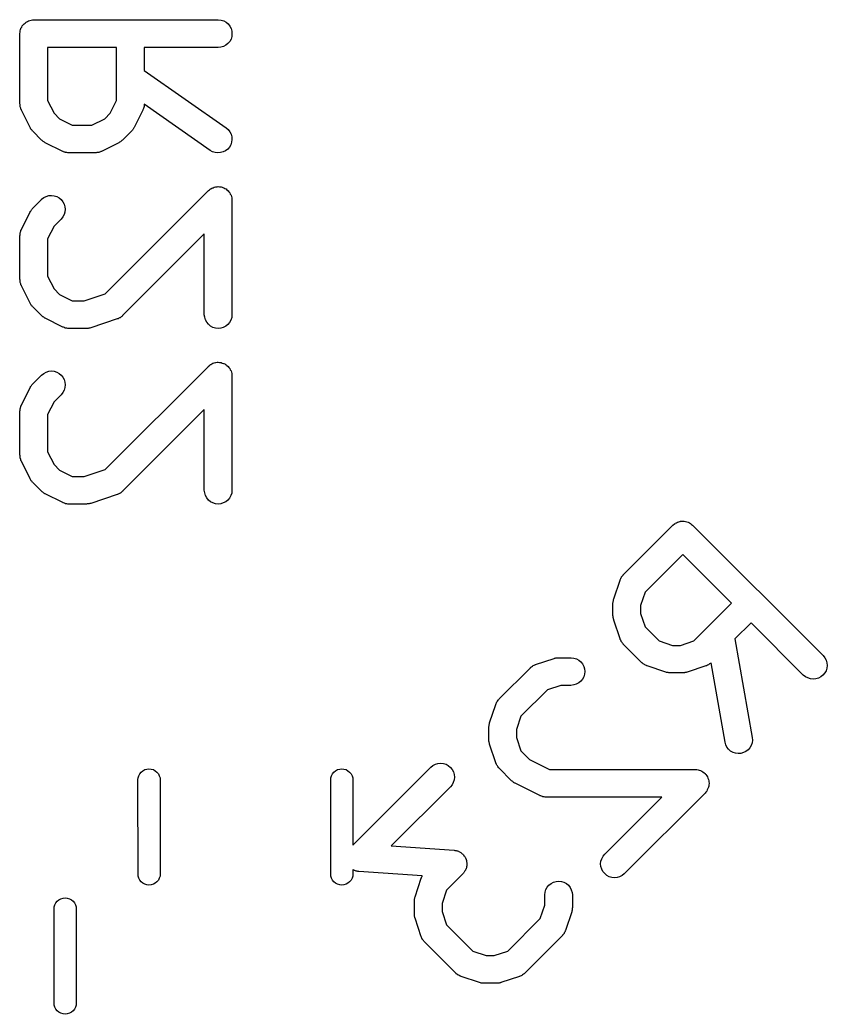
# Model space of a CAD drawing. Extents: x 112.9 to 160.3, y -137 to -94.4.
# Drawn here: x 147.28 to 151.65, y -135.2 to -129.81 of the extents above; entities that cross this region are included whole.
import ezdxf

# ---------------------------------------------------------------- set-up
doc = ezdxf.new("R2010")
doc.units = 0
doc.layers.add('BLACK', color=7, linetype='CONTINUOUS')

msp = doc.modelspace()

# ---------------------------------------------------------------- linework, layer by layer
at = {"layer": 'BLACK', "linetype": 'CONTINUOUS'}
for p, q in [((147.29, -129.843), (147.295, -129.838)), ((147.295, -129.838), (147.3, -129.832)), ((147.3, -129.832), (147.305, -129.828)), ((147.3, -129.832), (147.3, -129.832)), ((147.3, -129.832), (147.3, -129.832)), ((147.305, -129.828), (147.311, -129.823)), ((147.311, -129.823), (147.318, -129.82)), ((147.311, -129.823), (147.311, -129.823)), ((147.311, -129.823), (147.311, -129.823)), ((147.318, -129.82), (147.324, -129.816)), ((147.324, -129.816), (147.331, -129.814)), ((147.324, -129.816), (147.324, -129.816)), ((147.324, -129.816), (147.324, -129.816)), ((147.331, -129.814), (147.338, -129.812)), ((147.338, -129.812), (147.345, -129.811)), ((147.338, -129.812), (147.338, -129.812)), ((147.338, -129.812), (147.338, -129.812)), ((147.345, -129.811), (147.352, -129.811)), ((147.352, -129.811), (148.352, -129.811)), ((148.352, -129.811), (148.353, -129.811)), ((148.353, -129.811), (148.368, -129.812)), ((148.368, -129.812), (148.382, -129.817)), ((148.382, -129.817), (148.395, -129.824)), ((148.395, -129.824), (148.406, -129.833)), ((148.406, -129.833), (148.415, -129.845)), ((147.277, -129.885), (147.278, -129.878)), ((147.277, -129.886), (147.277, -129.885)), ((147.277, -129.885), (147.277, -129.885)), ((147.277, -129.885), (147.277, -129.885)), ((147.277, -129.885), (147.277, -129.885)), ((147.277, -130.267), (147.277, -129.886)), ((147.278, -129.878), (147.279, -129.871)), ((147.279, -129.87), (147.281, -129.863)), ((147.279, -129.871), (147.279, -129.87)), ((147.279, -129.87), (147.279, -129.87)), ((147.281, -129.863), (147.283, -129.857)), ((147.283, -129.856), (147.287, -129.85)), ((147.283, -129.857), (147.283, -129.856)), ((147.283, -129.856), (147.283, -129.856)), ((147.287, -129.85), (147.29, -129.844)), ((147.29, -129.844), (147.29, -129.843)), ((147.29, -129.844), (147.29, -129.844)), ((148.415, -129.845), (148.422, -129.858)), ((148.422, -129.858), (148.426, -129.872)), ((148.426, -129.872), (148.427, -129.886)), ((148.427, -129.886), (148.426, -129.901)), ((148.405, -129.939), (148.394, -129.948)), ((148.415, -129.928), (148.405, -129.939)), ((148.422, -129.915), (148.415, -129.928)), ((148.426, -129.901), (148.422, -129.915)), ((147.427, -129.961), (147.427, -130.249)), ((147.801, -129.961), (147.427, -129.961)), ((147.801, -130.249), (147.801, -129.961)), ((148.352, -129.961), (147.951, -129.961)), ((147.951, -129.961), (147.951, -130.085)), ((148.367, -129.959), (148.352, -129.961)), ((148.381, -129.955), (148.367, -129.959)), ((148.394, -129.948), (148.381, -129.955)), ((147.951, -130.085), (148.395, -130.396)), ((147.278, -130.269), (147.277, -130.267)), ((147.278, -130.271), (147.278, -130.269)), ((147.427, -130.249), (147.462, -130.317)), ((147.767, -130.317), (147.801, -130.249)), ((148.309, -130.519), (147.951, -130.268)), ((147.951, -130.268), (147.951, -130.27)), ((147.951, -130.27), (147.951, -130.272)), ((147.278, -130.276), (147.278, -130.271)), ((147.279, -130.281), (147.278, -130.276)), ((147.279, -130.283), (147.279, -130.281)), ((147.28, -130.286), (147.279, -130.283)), ((147.282, -130.29), (147.28, -130.286)), ((147.283, -130.295), (147.282, -130.29)), ((147.284, -130.297), (147.283, -130.295)), ((147.285, -130.299), (147.284, -130.297)), ((147.285, -130.3), (147.285, -130.299)), ((147.333, -130.395), (147.285, -130.3)), ((147.462, -130.317), (147.492, -130.348)), ((147.737, -130.348), (147.767, -130.317)), ((147.943, -130.3), (147.896, -130.395)), ((147.944, -130.298), (147.943, -130.3)), ((147.945, -130.296), (147.944, -130.298)), ((147.947, -130.291), (147.945, -130.296)), ((147.949, -130.287), (147.947, -130.291)), ((147.95, -130.282), (147.949, -130.284)), ((147.949, -130.284), (147.949, -130.287)), ((147.951, -130.272), (147.95, -130.277)), ((147.95, -130.277), (147.95, -130.282)), ((147.492, -130.348), (147.561, -130.382)), ((147.668, -130.382), (147.737, -130.348)), ((147.335, -130.399), (147.333, -130.395)), ((147.337, -130.403), (147.335, -130.399)), ((147.339, -130.405), (147.337, -130.403)), ((147.341, -130.408), (147.339, -130.405)), ((147.344, -130.411), (147.341, -130.408)), ((147.346, -130.414), (147.344, -130.411)), ((147.347, -130.415), (147.346, -130.414)), ((147.395, -130.463), (147.347, -130.415)), ((147.561, -130.382), (147.668, -130.382)), ((147.882, -130.415), (147.834, -130.463)), ((147.884, -130.412), (147.882, -130.415)), ((147.887, -130.409), (147.884, -130.412)), ((147.889, -130.406), (147.887, -130.409)), ((147.891, -130.404), (147.889, -130.406)), ((147.893, -130.4), (147.891, -130.404)), ((147.895, -130.396), (147.893, -130.4)), ((147.896, -130.395), (147.895, -130.396)), ((148.395, -130.396), (148.396, -130.396)), ((148.396, -130.396), (148.407, -130.406)), ((148.407, -130.406), (148.416, -130.418)), ((148.416, -130.418), (148.423, -130.431)), ((148.423, -130.431), (148.426, -130.445)), ((147.398, -130.465), (147.395, -130.463)), ((147.401, -130.468), (147.398, -130.465)), ((147.403, -130.47), (147.401, -130.468)), ((147.406, -130.472), (147.403, -130.47)), ((147.41, -130.474), (147.406, -130.472)), ((147.413, -130.476), (147.41, -130.474)), ((147.414, -130.477), (147.413, -130.476)), ((147.509, -130.524), (147.414, -130.477)), ((147.814, -130.477), (147.719, -130.524)), ((147.818, -130.474), (147.814, -130.477)), ((147.822, -130.472), (147.818, -130.474)), ((147.824, -130.47), (147.822, -130.472)), ((147.827, -130.469), (147.824, -130.47)), ((147.83, -130.466), (147.827, -130.469)), ((147.833, -130.463), (147.83, -130.466)), ((147.834, -130.463), (147.833, -130.463)), ((148.425, -130.474), (148.421, -130.488)), ((148.427, -130.459), (148.425, -130.474)), ((148.426, -130.445), (148.427, -130.459)), ((147.511, -130.525), (147.509, -130.524)), ((147.513, -130.526), (147.511, -130.525)), ((147.518, -130.528), (147.513, -130.526)), ((147.523, -130.529), (147.518, -130.528)), ((147.525, -130.53), (147.523, -130.529)), ((147.527, -130.531), (147.525, -130.53)), ((147.532, -130.531), (147.527, -130.531)), ((147.537, -130.532), (147.532, -130.531)), ((147.54, -130.532), (147.537, -130.532)), ((147.542, -130.532), (147.54, -130.532)), ((147.543, -130.532), (147.542, -130.532)), ((147.686, -130.532), (147.543, -130.532)), ((147.688, -130.532), (147.686, -130.532)), ((147.69, -130.532), (147.688, -130.532)), ((147.695, -130.531), (147.69, -130.532)), ((147.7, -130.531), (147.695, -130.531)), ((147.702, -130.53), (147.7, -130.531)), ((147.705, -130.53), (147.702, -130.53)), ((147.709, -130.528), (147.705, -130.53)), ((147.714, -130.526), (147.709, -130.528)), ((147.716, -130.525), (147.714, -130.526)), ((147.718, -130.525), (147.716, -130.525)), ((147.719, -130.524), (147.718, -130.525)), ((148.322, -130.526), (148.309, -130.519)), ((148.336, -130.53), (148.322, -130.526)), ((148.351, -130.532), (148.336, -130.53)), ((148.365, -130.531), (148.351, -130.532)), ((148.379, -130.527), (148.365, -130.531)), ((148.392, -130.521), (148.379, -130.527)), ((148.404, -130.512), (148.392, -130.521)), ((148.414, -130.501), (148.404, -130.512)), ((148.421, -130.488), (148.414, -130.501)), ((147.74, -131.296), (148.299, -130.737)), ((148.299, -130.737), (148.3, -130.737)), ((148.3, -130.737), (148.306, -130.732)), ((148.3, -130.737), (148.3, -130.737)), ((148.3, -130.737), (148.3, -130.737)), ((148.3, -130.737), (148.3, -130.737)), ((148.306, -130.732), (148.311, -130.728)), ((148.311, -130.728), (148.311, -130.728)), ((148.311, -130.728), (148.312, -130.728)), ((148.312, -130.728), (148.318, -130.724)), ((148.318, -130.724), (148.324, -130.721)), ((148.324, -130.721), (148.324, -130.721)), ((148.324, -130.721), (148.325, -130.721)), ((148.325, -130.721), (148.331, -130.719)), ((148.331, -130.719), (148.338, -130.717)), ((148.338, -130.717), (148.338, -130.717)), ((148.338, -130.717), (148.339, -130.717)), ((148.339, -130.717), (148.346, -130.716)), ((148.346, -130.716), (148.353, -130.715)), ((148.353, -130.715), (148.353, -130.715)), ((148.353, -130.715), (148.36, -130.716)), ((148.353, -130.715), (148.353, -130.715)), ((148.36, -130.716), (148.367, -130.717)), ((148.367, -130.717), (148.368, -130.717)), ((148.368, -130.717), (148.368, -130.717)), ((148.368, -130.717), (148.374, -130.719)), ((148.374, -130.719), (148.381, -130.721)), ((148.381, -130.721), (148.382, -130.721)), ((148.382, -130.721), (148.382, -130.721)), ((148.382, -130.721), (148.388, -130.725)), ((148.388, -130.725), (148.394, -130.728)), ((148.394, -130.728), (148.394, -130.728)), ((148.394, -130.728), (148.395, -130.728)), ((148.395, -130.728), (148.4, -130.733)), ((148.4, -130.733), (148.406, -130.738)), ((148.406, -130.738), (148.406, -130.738)), ((148.406, -130.738), (148.406, -130.738)), ((148.406, -130.738), (148.41, -130.743)), ((148.41, -130.743), (148.415, -130.749)), ((148.415, -130.749), (148.415, -130.749)), ((148.415, -130.749), (148.415, -130.749)), ((148.415, -130.749), (148.418, -130.756)), ((147.347, -130.833), (147.395, -130.785)), ((147.395, -130.784), (147.407, -130.775)), ((147.395, -130.785), (147.395, -130.784)), ((147.407, -130.775), (147.42, -130.768)), ((147.42, -130.768), (147.434, -130.764)), ((147.434, -130.764), (147.448, -130.763)), ((147.448, -130.763), (147.463, -130.765)), ((147.463, -130.765), (147.477, -130.769)), ((147.477, -130.769), (147.49, -130.776)), ((147.49, -130.776), (147.501, -130.785)), ((147.501, -130.785), (147.51, -130.797)), ((147.51, -130.797), (147.517, -130.81)), ((148.418, -130.756), (148.422, -130.762)), ((148.422, -130.762), (148.422, -130.762)), ((148.422, -130.762), (148.422, -130.762)), ((148.422, -130.762), (148.424, -130.769)), ((148.424, -130.769), (148.426, -130.776)), ((148.426, -130.776), (148.426, -130.776)), ((148.426, -130.776), (148.426, -130.776)), ((148.426, -130.776), (148.427, -130.783)), ((148.427, -130.783), (148.427, -130.79)), ((148.427, -130.79), (148.427, -131.41)), ((147.285, -130.947), (147.333, -130.852)), ((147.333, -130.851), (147.336, -130.848)), ((147.333, -130.852), (147.333, -130.851)), ((147.336, -130.848), (147.338, -130.844)), ((147.338, -130.844), (147.34, -130.842)), ((147.34, -130.842), (147.341, -130.839)), ((147.341, -130.839), (147.344, -130.836)), ((147.344, -130.836), (147.347, -130.833)), ((147.517, -130.81), (147.521, -130.824)), ((147.521, -130.853), (147.517, -130.867)), ((147.521, -130.824), (147.523, -130.838)), ((147.523, -130.838), (147.521, -130.853)), ((147.501, -130.891), (147.462, -130.93)), ((147.51, -130.88), (147.501, -130.891)), ((147.517, -130.867), (147.51, -130.88)), ((147.278, -130.97), (147.279, -130.965)), ((147.278, -130.976), (147.278, -130.97)), ((147.279, -130.965), (147.28, -130.963)), ((147.28, -130.961), (147.282, -130.956)), ((147.28, -130.963), (147.28, -130.961)), ((147.282, -130.956), (147.283, -130.951)), ((147.283, -130.951), (147.285, -130.949)), ((147.285, -130.949), (147.285, -130.947)), ((147.462, -130.93), (147.427, -130.999)), ((147.277, -130.98), (147.278, -130.978)), ((147.277, -130.981), (147.277, -130.98)), ((147.277, -131.219), (147.277, -130.981)), ((147.278, -130.978), (147.278, -130.976)), ((147.427, -130.999), (147.427, -131.201)), ((148.277, -130.972), (147.834, -131.415)), ((148.277, -131.41), (148.277, -130.972)), ((147.278, -131.221), (147.277, -131.219)), ((147.278, -131.223), (147.278, -131.221)), ((147.278, -131.229), (147.278, -131.223)), ((147.279, -131.234), (147.278, -131.229)), ((147.279, -131.236), (147.279, -131.234)), ((147.28, -131.238), (147.279, -131.236)), ((147.282, -131.243), (147.28, -131.238)), ((147.427, -131.201), (147.462, -131.27)), ((147.283, -131.248), (147.282, -131.243)), ((147.284, -131.25), (147.283, -131.248)), ((147.285, -131.252), (147.284, -131.25)), ((147.285, -131.253), (147.285, -131.252)), ((147.333, -131.348), (147.285, -131.253)), ((147.462, -131.27), (147.492, -131.3)), ((147.335, -131.351), (147.333, -131.348)), ((147.492, -131.3), (147.561, -131.335)), ((147.561, -131.335), (147.626, -131.335)), ((147.626, -131.335), (147.74, -131.296)), ((147.337, -131.355), (147.335, -131.351)), ((147.339, -131.358), (147.337, -131.355)), ((147.341, -131.36), (147.339, -131.358)), ((147.344, -131.363), (147.341, -131.36)), ((147.346, -131.367), (147.344, -131.363)), ((147.347, -131.367), (147.346, -131.367)), ((147.395, -131.415), (147.347, -131.367)), ((147.398, -131.418), (147.395, -131.415)), ((147.401, -131.421), (147.398, -131.418)), ((147.403, -131.422), (147.401, -131.421)), ((147.406, -131.424), (147.403, -131.422)), ((147.41, -131.426), (147.406, -131.424)), ((147.413, -131.429), (147.41, -131.426)), ((147.414, -131.429), (147.413, -131.429)), ((147.509, -131.477), (147.414, -131.429)), ((147.805, -131.433), (147.662, -131.481)), ((147.807, -131.432), (147.805, -131.433)), ((147.809, -131.432), (147.807, -131.432)), ((147.813, -131.429), (147.809, -131.432)), ((147.818, -131.427), (147.813, -131.429)), ((147.82, -131.426), (147.818, -131.427)), ((147.822, -131.425), (147.82, -131.426)), ((147.826, -131.422), (147.822, -131.425)), ((147.83, -131.419), (147.826, -131.422)), ((147.832, -131.417), (147.83, -131.419)), ((147.833, -131.416), (147.832, -131.417)), ((147.834, -131.415), (147.833, -131.416)), ((148.279, -131.424), (148.277, -131.41)), ((148.283, -131.438), (148.279, -131.424)), ((148.29, -131.451), (148.283, -131.438)), ((148.299, -131.462), (148.29, -131.451)), ((148.414, -131.452), (148.405, -131.463)), ((148.421, -131.439), (148.414, -131.452)), ((148.426, -131.425), (148.421, -131.439)), ((148.427, -131.411), (148.426, -131.425)), ((148.427, -131.41), (148.427, -131.411)), ((147.511, -131.477), (147.509, -131.477)), ((147.513, -131.478), (147.511, -131.477)), ((147.518, -131.48), (147.513, -131.478)), ((147.523, -131.482), (147.518, -131.48)), ((147.525, -131.482), (147.523, -131.482)), ((147.527, -131.483), (147.525, -131.482)), ((147.532, -131.483), (147.527, -131.483)), ((147.537, -131.484), (147.532, -131.483)), ((147.54, -131.484), (147.537, -131.484)), ((147.542, -131.485), (147.54, -131.484)), ((147.543, -131.485), (147.542, -131.485)), ((147.638, -131.485), (147.543, -131.485)), ((147.642, -131.484), (147.638, -131.485)), ((147.647, -131.484), (147.642, -131.484)), ((147.65, -131.483), (147.647, -131.484)), ((147.653, -131.483), (147.65, -131.483)), ((147.657, -131.482), (147.653, -131.483)), ((147.661, -131.481), (147.657, -131.482)), ((147.662, -131.481), (147.661, -131.481)), ((148.31, -131.472), (148.299, -131.462)), ((148.323, -131.479), (148.31, -131.472)), ((148.337, -131.483), (148.323, -131.479)), ((148.352, -131.485), (148.337, -131.483)), ((148.366, -131.483), (148.352, -131.485)), ((148.38, -131.479), (148.366, -131.483)), ((148.393, -131.472), (148.38, -131.479)), ((148.405, -131.463), (148.393, -131.472)), ((148.325, -131.673), (148.331, -131.671)), ((148.331, -131.671), (148.338, -131.669)), ((148.338, -131.669), (148.338, -131.669)), ((148.338, -131.669), (148.339, -131.669)), ((148.339, -131.669), (148.346, -131.668)), ((148.346, -131.668), (148.353, -131.668)), ((148.353, -131.668), (148.353, -131.668)), ((148.353, -131.668), (148.36, -131.669)), ((148.353, -131.668), (148.353, -131.668)), ((148.36, -131.669), (148.367, -131.669)), ((148.367, -131.669), (148.368, -131.669)), ((148.368, -131.669), (148.368, -131.669)), ((148.368, -131.669), (148.374, -131.672)), ((148.374, -131.672), (148.381, -131.674)), ((147.407, -131.728), (147.42, -131.721)), ((147.42, -131.721), (147.434, -131.717)), ((147.434, -131.717), (147.448, -131.715)), ((147.448, -131.715), (147.463, -131.717)), ((147.463, -131.717), (147.477, -131.721)), ((147.477, -131.721), (147.49, -131.728)), ((147.74, -132.249), (148.299, -131.69)), ((148.299, -131.69), (148.3, -131.689)), ((148.3, -131.689), (148.306, -131.685)), ((148.3, -131.689), (148.3, -131.689)), ((148.3, -131.689), (148.3, -131.689)), ((148.3, -131.689), (148.3, -131.689)), ((148.306, -131.685), (148.311, -131.68)), ((148.311, -131.68), (148.311, -131.68)), ((148.311, -131.68), (148.312, -131.68)), ((148.312, -131.68), (148.318, -131.677)), ((148.318, -131.677), (148.324, -131.673)), ((148.324, -131.673), (148.324, -131.673)), ((148.324, -131.673), (148.325, -131.673)), ((148.381, -131.674), (148.382, -131.674)), ((148.382, -131.674), (148.382, -131.674)), ((148.382, -131.674), (148.388, -131.677)), ((148.388, -131.677), (148.394, -131.681)), ((148.394, -131.681), (148.394, -131.681)), ((148.394, -131.681), (148.395, -131.681)), ((148.395, -131.681), (148.4, -131.685)), ((148.4, -131.685), (148.406, -131.69)), ((148.406, -131.69), (148.406, -131.69)), ((148.406, -131.69), (148.406, -131.69)), ((148.406, -131.69), (148.41, -131.696)), ((148.41, -131.696), (148.415, -131.701)), ((148.415, -131.701), (148.415, -131.701)), ((148.415, -131.701), (148.415, -131.702)), ((148.415, -131.702), (148.418, -131.708)), ((148.418, -131.708), (148.422, -131.714)), ((148.422, -131.714), (148.422, -131.714)), ((148.422, -131.714), (148.422, -131.715)), ((148.422, -131.715), (148.424, -131.721)), ((148.424, -131.721), (148.426, -131.728)), ((147.347, -131.785), (147.395, -131.737)), ((147.395, -131.737), (147.407, -131.728)), ((147.395, -131.737), (147.395, -131.737)), ((147.49, -131.728), (147.501, -131.738)), ((147.501, -131.738), (147.51, -131.749)), ((147.51, -131.749), (147.517, -131.762)), ((147.517, -131.762), (147.521, -131.776)), ((147.521, -131.776), (147.523, -131.791)), ((148.426, -131.728), (148.426, -131.728)), ((148.426, -131.728), (148.426, -131.729)), ((148.426, -131.729), (148.427, -131.736)), ((148.427, -131.736), (148.427, -131.743)), ((148.427, -131.743), (148.427, -132.362)), ((147.285, -131.9), (147.333, -131.805)), ((147.333, -131.804), (147.336, -131.8)), ((147.333, -131.805), (147.333, -131.804)), ((147.336, -131.8), (147.338, -131.796)), ((147.338, -131.796), (147.34, -131.794)), ((147.34, -131.794), (147.341, -131.791)), ((147.341, -131.791), (147.344, -131.788)), ((147.344, -131.788), (147.347, -131.785)), ((147.51, -131.832), (147.501, -131.844)), ((147.517, -131.819), (147.51, -131.832)), ((147.521, -131.805), (147.517, -131.819)), ((147.523, -131.791), (147.521, -131.805)), ((147.462, -131.883), (147.427, -131.951)), ((147.501, -131.844), (147.462, -131.883)), ((147.277, -131.932), (147.278, -131.93)), ((147.277, -131.933), (147.277, -131.932)), ((147.277, -132.171), (147.277, -131.933)), ((147.278, -131.923), (147.279, -131.918)), ((147.278, -131.928), (147.278, -131.923)), ((147.278, -131.93), (147.278, -131.928)), ((147.279, -131.918), (147.28, -131.916)), ((147.28, -131.913), (147.282, -131.909)), ((147.28, -131.916), (147.28, -131.913)), ((147.282, -131.909), (147.283, -131.904)), ((147.283, -131.904), (147.285, -131.902)), ((147.285, -131.902), (147.285, -131.9)), ((148.277, -131.924), (147.834, -132.367)), ((148.277, -132.362), (148.277, -131.924)), ((147.427, -131.951), (147.427, -132.154)), ((147.427, -132.154), (147.462, -132.222)), ((147.278, -132.174), (147.277, -132.171)), ((147.278, -132.176), (147.278, -132.174)), ((147.278, -132.181), (147.278, -132.176)), ((147.279, -132.186), (147.278, -132.181)), ((147.279, -132.188), (147.279, -132.186)), ((147.28, -132.19), (147.279, -132.188)), ((147.282, -132.195), (147.28, -132.19)), ((147.283, -132.2), (147.282, -132.195)), ((147.284, -132.202), (147.283, -132.2)), ((147.285, -132.204), (147.284, -132.202)), ((147.285, -132.205), (147.285, -132.204)), ((147.333, -132.3), (147.285, -132.205)), ((147.462, -132.222), (147.492, -132.253)), ((147.492, -132.253), (147.561, -132.287)), ((147.626, -132.287), (147.74, -132.249)), ((147.335, -132.304), (147.333, -132.3)), ((147.337, -132.308), (147.335, -132.304)), ((147.339, -132.31), (147.337, -132.308)), ((147.341, -132.313), (147.339, -132.31)), ((147.344, -132.316), (147.341, -132.313)), ((147.346, -132.319), (147.344, -132.316)), ((147.347, -132.32), (147.346, -132.319)), ((147.561, -132.287), (147.626, -132.287)), ((147.395, -132.367), (147.347, -132.32)), ((147.398, -132.37), (147.395, -132.367)), ((147.401, -132.373), (147.398, -132.37)), ((147.403, -132.375), (147.401, -132.373)), ((147.83, -132.371), (147.826, -132.374)), ((147.832, -132.369), (147.83, -132.371)), ((147.833, -132.368), (147.832, -132.369)), ((147.834, -132.367), (147.833, -132.368)), ((148.279, -132.376), (148.277, -132.362)), ((148.427, -132.363), (148.426, -132.377)), ((148.427, -132.362), (148.427, -132.363)), ((147.406, -132.377), (147.403, -132.375)), ((147.41, -132.379), (147.406, -132.377)), ((147.413, -132.381), (147.41, -132.379)), ((147.414, -132.381), (147.413, -132.381)), ((147.509, -132.429), (147.414, -132.381)), ((147.805, -132.385), (147.662, -132.433)), ((147.807, -132.385), (147.805, -132.385)), ((147.809, -132.384), (147.807, -132.385)), ((147.813, -132.382), (147.809, -132.384)), ((147.818, -132.379), (147.813, -132.382)), ((147.82, -132.378), (147.818, -132.379)), ((147.822, -132.377), (147.82, -132.378)), ((147.826, -132.374), (147.822, -132.377)), ((148.283, -132.39), (148.279, -132.376)), ((148.29, -132.403), (148.283, -132.39)), ((148.299, -132.415), (148.29, -132.403)), ((148.31, -132.424), (148.299, -132.415)), ((148.323, -132.431), (148.31, -132.424)), ((148.393, -132.425), (148.38, -132.431)), ((148.405, -132.415), (148.393, -132.425)), ((148.414, -132.404), (148.405, -132.415)), ((148.421, -132.391), (148.414, -132.404)), ((148.426, -132.377), (148.421, -132.391)), ((147.511, -132.43), (147.509, -132.429)), ((147.513, -132.431), (147.511, -132.43)), ((147.518, -132.432), (147.513, -132.431)), ((147.523, -132.434), (147.518, -132.432)), ((147.525, -132.435), (147.523, -132.434)), ((147.527, -132.435), (147.525, -132.435)), ((147.532, -132.436), (147.527, -132.435)), ((147.537, -132.437), (147.532, -132.436)), ((147.54, -132.437), (147.537, -132.437)), ((147.542, -132.437), (147.54, -132.437)), ((147.543, -132.437), (147.542, -132.437)), ((147.638, -132.437), (147.543, -132.437)), ((147.642, -132.436), (147.638, -132.437)), ((147.647, -132.436), (147.642, -132.436)), ((147.65, -132.436), (147.647, -132.436)), ((147.653, -132.435), (147.65, -132.436)), ((147.657, -132.434), (147.653, -132.435)), ((147.661, -132.433), (147.657, -132.434)), ((147.662, -132.433), (147.661, -132.433)), ((148.337, -132.435), (148.323, -132.431)), ((148.352, -132.437), (148.337, -132.435)), ((148.366, -132.436), (148.352, -132.437)), ((148.38, -132.431), (148.366, -132.436)), ((150.837, -132.538), (150.843, -132.535)), ((150.843, -132.535), (150.843, -132.535)), ((150.843, -132.535), (150.844, -132.535)), ((150.844, -132.535), (150.85, -132.533)), ((150.85, -132.533), (150.857, -132.531)), ((150.857, -132.531), (150.857, -132.53)), ((150.857, -132.53), (150.858, -132.53)), ((150.858, -132.53), (150.865, -132.53)), ((150.865, -132.53), (150.872, -132.529)), ((150.872, -132.529), (150.872, -132.529)), ((150.872, -132.529), (150.879, -132.53)), ((150.872, -132.529), (150.872, -132.529)), ((150.879, -132.53), (150.886, -132.531)), ((150.886, -132.531), (150.886, -132.531)), ((150.886, -132.531), (150.887, -132.531)), ((150.887, -132.531), (150.893, -132.533)), ((150.893, -132.533), (150.9, -132.535)), ((150.9, -132.535), (150.9, -132.535)), ((150.9, -132.535), (150.901, -132.535)), ((150.901, -132.535), (150.907, -132.538)), ((150.549, -132.82), (150.818, -132.551)), ((150.818, -132.551), (150.819, -132.551)), ((150.819, -132.55), (150.825, -132.546)), ((150.819, -132.551), (150.819, -132.55)), ((150.819, -132.551), (150.819, -132.551)), ((150.819, -132.551), (150.819, -132.551)), ((150.825, -132.546), (150.83, -132.542)), ((150.83, -132.542), (150.83, -132.541)), ((150.83, -132.541), (150.831, -132.541)), ((150.831, -132.541), (150.837, -132.538)), ((150.907, -132.538), (150.913, -132.542)), ((150.913, -132.542), (150.913, -132.542)), ((150.913, -132.542), (150.914, -132.542)), ((150.914, -132.542), (150.919, -132.547)), ((150.919, -132.547), (150.924, -132.551)), ((150.924, -132.551), (151.632, -133.258)), ((150.871, -132.71), (150.668, -132.914)), ((151.136, -132.975), (150.871, -132.71)), ((150.497, -132.951), (150.531, -132.85)), ((150.531, -132.849), (150.532, -132.847)), ((150.531, -132.85), (150.531, -132.849)), ((150.532, -132.847), (150.533, -132.845)), ((150.533, -132.845), (150.535, -132.84)), ((150.535, -132.84), (150.537, -132.836)), ((150.537, -132.836), (150.539, -132.834)), ((150.539, -132.834), (150.54, -132.832)), ((150.54, -132.832), (150.543, -132.828)), ((150.543, -132.828), (150.546, -132.824)), ((150.546, -132.824), (150.548, -132.822)), ((150.548, -132.822), (150.549, -132.82)), ((150.494, -132.965), (150.495, -132.962)), ((150.494, -132.969), (150.494, -132.965)), ((150.495, -132.959), (150.496, -132.955)), ((150.495, -132.962), (150.495, -132.959)), ((150.496, -132.955), (150.497, -132.951)), ((150.668, -132.914), (150.643, -132.987)), ((150.493, -132.973), (150.494, -132.969)), ((150.493, -132.975), (150.493, -132.973)), ((150.493, -133.042), (150.493, -132.975)), ((150.643, -132.987), (150.643, -133.03)), ((150.932, -133.178), (151.136, -132.975)), ((150.494, -133.046), (150.493, -133.042)), ((150.494, -133.05), (150.494, -133.046)), ((150.494, -133.053), (150.494, -133.05)), ((150.495, -133.056), (150.494, -133.053)), ((150.496, -133.06), (150.495, -133.056)), ((150.497, -133.065), (150.496, -133.06)), ((150.497, -133.066), (150.497, -133.065)), ((150.531, -133.167), (150.497, -133.066)), ((150.643, -133.03), (150.668, -133.102)), ((150.668, -133.102), (150.744, -133.178)), ((151.242, -133.081), (151.154, -133.168)), ((151.525, -133.364), (151.242, -133.081)), ((150.532, -133.169), (150.531, -133.167)), ((150.532, -133.171), (150.532, -133.169)), ((150.535, -133.175), (150.532, -133.171)), ((150.537, -133.18), (150.535, -133.175)), ((150.538, -133.182), (150.537, -133.18)), ((150.539, -133.184), (150.538, -133.182)), ((150.744, -133.178), (150.816, -133.203)), ((150.859, -133.203), (150.932, -133.178)), ((151.154, -133.168), (151.248, -133.702)), ((150.542, -133.188), (150.539, -133.184)), ((150.545, -133.192), (150.542, -133.188)), ((150.547, -133.193), (150.545, -133.192)), ((150.548, -133.195), (150.547, -133.193)), ((150.549, -133.196), (150.548, -133.195)), ((150.65, -133.297), (150.549, -133.196)), ((150.816, -133.203), (150.859, -133.203)), ((150.073, -133.307), (150.174, -133.274)), ((150.174, -133.274), (150.175, -133.273)), ((150.175, -133.273), (150.179, -133.273)), ((150.179, -133.273), (150.183, -133.271)), ((150.183, -133.271), (150.187, -133.271)), ((150.187, -133.271), (150.19, -133.27)), ((150.19, -133.27), (150.194, -133.27)), ((150.194, -133.27), (150.198, -133.27)), ((150.198, -133.27), (150.265, -133.27)), ((150.265, -133.27), (150.266, -133.27)), ((150.266, -133.27), (150.281, -133.272)), ((150.281, -133.272), (150.295, -133.276)), ((150.295, -133.276), (150.308, -133.283)), ((150.308, -133.283), (150.319, -133.292)), ((151.632, -133.258), (151.632, -133.259)), ((151.632, -133.259), (151.641, -133.27)), ((151.641, -133.27), (151.648, -133.283)), ((151.648, -133.283), (151.652, -133.297)), ((149.876, -133.494), (150.044, -133.326)), ((150.044, -133.326), (150.045, -133.325)), ((150.045, -133.325), (150.046, -133.323)), ((150.046, -133.323), (150.048, -133.322)), ((150.048, -133.322), (150.052, -133.319)), ((150.052, -133.319), (150.056, -133.316)), ((150.056, -133.316), (150.058, -133.315)), ((150.058, -133.315), (150.06, -133.313)), ((150.06, -133.313), (150.065, -133.311)), ((150.065, -133.311), (150.069, -133.309)), ((150.069, -133.309), (150.071, -133.308)), ((150.071, -133.308), (150.073, -133.307)), ((150.319, -133.292), (150.328, -133.304)), ((150.328, -133.304), (150.335, -133.317)), ((150.335, -133.317), (150.339, -133.331)), ((150.339, -133.331), (150.34, -133.345)), ((150.652, -133.298), (150.65, -133.297)), ((150.653, -133.3), (150.652, -133.298)), ((150.657, -133.303), (150.653, -133.3)), ((150.661, -133.306), (150.657, -133.303)), ((150.663, -133.307), (150.661, -133.306)), ((150.665, -133.309), (150.663, -133.307)), ((150.67, -133.311), (150.665, -133.309)), ((150.674, -133.313), (150.67, -133.311)), ((150.676, -133.314), (150.674, -133.313)), ((150.678, -133.315), (150.676, -133.314)), ((150.679, -133.315), (150.678, -133.315)), ((150.78, -133.349), (150.679, -133.315)), ((150.996, -133.315), (150.895, -133.349)), ((150.998, -133.314), (150.996, -133.315)), ((151, -133.314), (150.998, -133.314)), ((151.005, -133.311), (151, -133.314)), ((151.01, -133.309), (151.005, -133.311)), ((151.011, -133.308), (151.01, -133.309)), ((151.013, -133.307), (151.011, -133.308)), ((151.017, -133.304), (151.013, -133.307)), ((151.021, -133.301), (151.017, -133.304)), ((151.023, -133.299), (151.021, -133.301)), ((151.025, -133.298), (151.023, -133.299)), ((151.101, -133.728), (151.025, -133.298)), ((151.648, -133.341), (151.641, -133.353)), ((151.652, -133.327), (151.648, -133.341)), ((151.652, -133.297), (151.654, -133.312)), ((151.654, -133.312), (151.652, -133.327)), ((150.318, -133.398), (150.307, -133.407)), ((150.327, -133.387), (150.318, -133.398)), ((150.334, -133.374), (150.327, -133.387)), ((150.339, -133.36), (150.334, -133.374)), ((150.34, -133.345), (150.339, -133.36)), ((150.784, -133.35), (150.78, -133.349)), ((150.788, -133.351), (150.784, -133.35)), ((150.792, -133.351), (150.788, -133.351)), ((150.795, -133.352), (150.792, -133.351)), ((150.799, -133.352), (150.795, -133.352)), ((150.803, -133.353), (150.799, -133.352)), ((150.804, -133.353), (150.803, -133.353)), ((150.871, -133.353), (150.804, -133.353)), ((150.876, -133.352), (150.871, -133.353)), ((150.88, -133.352), (150.876, -133.352)), ((150.883, -133.351), (150.88, -133.352)), ((150.886, -133.351), (150.883, -133.351)), ((150.89, -133.35), (150.886, -133.351)), ((150.894, -133.349), (150.89, -133.35)), ((150.895, -133.349), (150.894, -133.349)), ((151.537, -133.374), (151.525, -133.364)), ((151.55, -133.38), (151.537, -133.374)), ((151.564, -133.385), (151.55, -133.38)), ((151.578, -133.386), (151.564, -133.385)), ((151.593, -133.385), (151.578, -133.386)), ((151.607, -133.381), (151.593, -133.385)), ((151.62, -133.374), (151.607, -133.381)), ((151.631, -133.365), (151.62, -133.374)), ((151.641, -133.353), (151.631, -133.365)), ((150.137, -133.444), (149.994, -133.587)), ((150.21, -133.42), (150.137, -133.444)), ((150.265, -133.42), (150.21, -133.42)), ((150.28, -133.418), (150.265, -133.42)), ((150.294, -133.414), (150.28, -133.418)), ((150.307, -133.407), (150.294, -133.414)), ((149.865, -133.507), (149.866, -133.505)), ((149.866, -133.505), (149.87, -133.501)), ((149.87, -133.501), (149.873, -133.497)), ((149.873, -133.497), (149.874, -133.496)), ((149.874, -133.496), (149.876, -133.494)), ((149.824, -133.624), (149.857, -133.523)), ((149.857, -133.523), (149.858, -133.522)), ((149.858, -133.522), (149.859, -133.52)), ((149.859, -133.518), (149.862, -133.514)), ((149.859, -133.52), (149.859, -133.518)), ((149.862, -133.514), (149.864, -133.509)), ((149.864, -133.509), (149.865, -133.507)), ((149.994, -133.587), (149.97, -133.66)), ((149.82, -133.643), (149.821, -133.639)), ((149.82, -133.647), (149.82, -133.643)), ((149.82, -133.648), (149.82, -133.647)), ((149.82, -133.715), (149.82, -133.648)), ((149.821, -133.635), (149.822, -133.632)), ((149.821, -133.639), (149.821, -133.635)), ((149.822, -133.632), (149.823, -133.628)), ((149.823, -133.628), (149.824, -133.624)), ((149.97, -133.66), (149.97, -133.703)), ((149.82, -133.72), (149.82, -133.715)), ((149.82, -133.724), (149.82, -133.72)), ((149.97, -133.703), (149.994, -133.776)), ((151.249, -133.718), (151.247, -133.732)), ((151.248, -133.702), (151.248, -133.703)), ((151.248, -133.703), (151.249, -133.718)), ((149.821, -133.727), (149.82, -133.724)), ((149.821, -133.73), (149.821, -133.727)), ((149.823, -133.734), (149.821, -133.73)), ((149.823, -133.738), (149.823, -133.734)), ((149.824, -133.739), (149.823, -133.738)), ((149.857, -133.84), (149.824, -133.739)), ((151.105, -133.742), (151.101, -133.728)), ((151.111, -133.756), (151.105, -133.742)), ((151.12, -133.767), (151.111, -133.756)), ((151.131, -133.777), (151.12, -133.767)), ((151.226, -133.77), (151.214, -133.779)), ((151.235, -133.759), (151.226, -133.77)), ((151.243, -133.746), (151.235, -133.759)), ((151.247, -133.732), (151.243, -133.746)), ((149.994, -133.776), (150.04, -133.822)), ((150.04, -133.822), (150.148, -133.876)), ((151.144, -133.784), (151.131, -133.777)), ((151.158, -133.788), (151.144, -133.784)), ((151.172, -133.79), (151.158, -133.788)), ((151.187, -133.789), (151.172, -133.79)), ((151.201, -133.785), (151.187, -133.789)), ((151.214, -133.779), (151.201, -133.785)), ((147.935, -133.89), (147.944, -133.883)), ((147.944, -133.883), (147.954, -133.877)), ((147.954, -133.877), (147.966, -133.874)), ((147.966, -133.874), (147.977, -133.872)), ((147.977, -133.872), (147.989, -133.874)), ((147.989, -133.874), (148.001, -133.877)), ((148.001, -133.877), (148.011, -133.883)), ((148.011, -133.883), (148.02, -133.89)), ((148.98, -133.89), (148.989, -133.883)), ((148.989, -133.883), (148.999, -133.877)), ((148.999, -133.877), (149.011, -133.874)), ((149.011, -133.874), (149.022, -133.872)), ((149.022, -133.872), (149.034, -133.874)), ((149.034, -133.874), (149.046, -133.877)), ((149.046, -133.877), (149.056, -133.883)), ((149.056, -133.883), (149.065, -133.89)), ((149.082, -134.287), (149.505, -133.864)), ((149.505, -133.864), (149.506, -133.864)), ((149.506, -133.864), (149.517, -133.854)), ((149.517, -133.854), (149.53, -133.848)), ((149.53, -133.848), (149.544, -133.844)), ((149.544, -133.844), (149.559, -133.842)), ((149.559, -133.842), (149.574, -133.844)), ((149.574, -133.844), (149.588, -133.848)), ((149.588, -133.848), (149.6, -133.855)), ((149.6, -133.855), (149.612, -133.865)), ((149.612, -133.865), (149.621, -133.876)), ((149.621, -133.876), (149.628, -133.889)), ((149.858, -133.842), (149.857, -133.84)), ((149.859, -133.844), (149.858, -133.842)), ((149.861, -133.849), (149.859, -133.844)), ((149.863, -133.853), (149.861, -133.849)), ((149.865, -133.855), (149.863, -133.853)), ((149.866, -133.857), (149.865, -133.855)), ((149.869, -133.861), (149.866, -133.857)), ((149.872, -133.865), (149.869, -133.861)), ((149.873, -133.867), (149.872, -133.865)), ((149.875, -133.869), (149.873, -133.867)), ((149.876, -133.869), (149.875, -133.869)), ((149.943, -133.937), (149.876, -133.869)), ((150.148, -133.876), (150.939, -133.876)), ((150.939, -133.876), (150.94, -133.876)), ((150.94, -133.876), (150.94, -133.876)), ((150.94, -133.876), (150.94, -133.876)), ((150.94, -133.876), (150.94, -133.876)), ((150.94, -133.876), (150.947, -133.877)), ((150.947, -133.877), (150.954, -133.878)), ((150.954, -133.878), (150.954, -133.878)), ((150.954, -133.878), (150.954, -133.878)), ((150.954, -133.878), (150.961, -133.88)), ((150.961, -133.88), (150.968, -133.882)), ((150.968, -133.882), (150.968, -133.882)), ((150.968, -133.882), (150.968, -133.882)), ((150.968, -133.882), (150.975, -133.886)), ((147.917, -133.93), (147.918, -133.921)), ((147.918, -134.445), (147.917, -133.93)), ((147.918, -133.921), (147.922, -133.91)), ((147.922, -133.91), (147.927, -133.899)), ((147.927, -133.899), (147.935, -133.89)), ((148.02, -133.89), (148.028, -133.899)), ((148.028, -133.899), (148.033, -133.91)), ((148.033, -133.91), (148.037, -133.921)), ((148.037, -133.921), (148.037, -133.93)), ((148.037, -133.93), (148.037, -134.445)), ((148.963, -133.921), (148.967, -133.91)), ((148.963, -133.93), (148.963, -133.921)), ((148.963, -134.445), (148.963, -133.93)), ((148.967, -133.91), (148.972, -133.899)), ((148.972, -133.899), (148.98, -133.89)), ((149.065, -133.89), (149.073, -133.899)), ((149.073, -133.899), (149.078, -133.91)), ((149.078, -133.91), (149.082, -133.921)), ((149.082, -133.921), (149.082, -133.93)), ((149.082, -133.93), (149.082, -134.287)), ((149.632, -133.932), (149.627, -133.946)), ((149.628, -133.889), (149.632, -133.903)), ((149.632, -133.903), (149.633, -133.918)), ((149.633, -133.918), (149.632, -133.932)), ((149.946, -133.939), (149.943, -133.937)), ((150.975, -133.886), (150.981, -133.889)), ((150.981, -133.889), (150.981, -133.889)), ((150.981, -133.889), (150.981, -133.889)), ((150.981, -133.889), (150.987, -133.894)), ((150.987, -133.894), (150.992, -133.898)), ((150.992, -133.898), (150.992, -133.898)), ((150.992, -133.898), (150.992, -133.899)), ((150.992, -133.899), (150.997, -133.904)), ((150.997, -133.904), (151.001, -133.91)), ((151.001, -133.91), (151.001, -133.91)), ((151.001, -133.91), (151.002, -133.91)), ((151.002, -133.91), (151.005, -133.916)), ((151.005, -133.916), (151.008, -133.923)), ((151.008, -133.923), (151.008, -133.923)), ((151.008, -133.923), (151.008, -133.923)), ((151.008, -133.923), (151.01, -133.93)), ((151.01, -133.93), (151.012, -133.937)), ((151.012, -133.937), (151.012, -133.937)), ((151.012, -133.937), (151.012, -133.937)), ((151.012, -133.937), (151.013, -133.944)), ((149.611, -133.97), (149.29, -134.291)), ((149.621, -133.959), (149.611, -133.97)), ((149.627, -133.946), (149.621, -133.959)), ((149.949, -133.942), (149.946, -133.939)), ((149.952, -133.944), (149.949, -133.942)), ((149.954, -133.946), (149.952, -133.944)), ((149.958, -133.948), (149.954, -133.946)), ((149.961, -133.95), (149.958, -133.948)), ((149.962, -133.951), (149.961, -133.95)), ((150.097, -134.018), (149.962, -133.951)), ((151.004, -133.986), (151.001, -133.993)), ((151.008, -133.98), (151.004, -133.986)), ((151.01, -133.973), (151.008, -133.98)), ((151.008, -133.98), (151.008, -133.98)), ((151.008, -133.98), (151.008, -133.98)), ((151.012, -133.966), (151.01, -133.973)), ((151.013, -133.959), (151.012, -133.966)), ((151.012, -133.966), (151.012, -133.966)), ((151.012, -133.966), (151.012, -133.966)), ((151.013, -133.944), (151.014, -133.951)), ((151.014, -133.952), (151.013, -133.959)), ((151.014, -133.951), (151.014, -133.951)), ((151.014, -133.951), (151.014, -133.952)), ((150.099, -134.019), (150.097, -134.018)), ((150.101, -134.02), (150.099, -134.019)), ((150.106, -134.021), (150.101, -134.02)), ((150.111, -134.023), (150.106, -134.021)), ((150.113, -134.024), (150.111, -134.023)), ((150.115, -134.024), (150.113, -134.024)), ((150.12, -134.025), (150.115, -134.024)), ((150.125, -134.026), (150.12, -134.025)), ((150.127, -134.026), (150.125, -134.026)), ((150.13, -134.026), (150.127, -134.026)), ((150.131, -134.026), (150.13, -134.026)), ((150.758, -134.026), (150.131, -134.026)), ((150.448, -134.336), (150.758, -134.026)), ((150.992, -134.004), (150.554, -134.442)), ((150.996, -133.999), (150.992, -134.004)), ((151.001, -133.993), (150.996, -133.999)), ((151.001, -133.993), (151.001, -133.993)), ((151.001, -133.993), (151.001, -133.993)), ((149.29, -134.291), (149.631, -134.314)), ((149.631, -134.314), (149.632, -134.314)), ((149.632, -134.314), (149.636, -134.315)), ((149.636, -134.315), (149.641, -134.315)), ((149.641, -134.315), (149.643, -134.316)), ((149.643, -134.316), (149.646, -134.317)), ((149.646, -134.317), (149.65, -134.318)), ((149.65, -134.318), (149.655, -134.32)), ((149.655, -134.32), (149.657, -134.321)), ((149.657, -134.321), (149.66, -134.322)), ((149.66, -134.322), (149.664, -134.324)), ((149.664, -134.324), (149.668, -134.327)), ((149.668, -134.327), (149.67, -134.328)), ((149.67, -134.328), (149.672, -134.33)), ((149.672, -134.33), (149.675, -134.333)), ((149.675, -134.333), (149.679, -134.336)), ((149.679, -134.336), (149.681, -134.338)), ((149.681, -134.338), (149.683, -134.34)), ((149.683, -134.34), (149.685, -134.344)), ((149.685, -134.344), (149.688, -134.347)), ((149.688, -134.347), (149.689, -134.35)), ((149.689, -134.35), (149.691, -134.352)), ((149.691, -134.352), (149.693, -134.356)), ((149.693, -134.356), (149.695, -134.36)), ((149.695, -134.36), (149.696, -134.363)), ((149.696, -134.363), (149.697, -134.365)), ((149.697, -134.365), (149.698, -134.37)), ((150.427, -134.374), (150.432, -134.36)), ((150.432, -134.36), (150.439, -134.347)), ((150.439, -134.347), (150.448, -134.336)), ((149.086, -134.422), (149.082, -134.419)), ((149.082, -134.419), (149.082, -134.445)), ((149.089, -134.423), (149.086, -134.422)), ((149.693, -134.422), (149.69, -134.426)), ((149.694, -134.42), (149.693, -134.422)), ((149.695, -134.418), (149.694, -134.42)), ((149.696, -134.413), (149.695, -134.418)), ((149.698, -134.409), (149.696, -134.413)), ((149.698, -134.37), (149.699, -134.374)), ((149.699, -134.404), (149.698, -134.406)), ((149.698, -134.406), (149.698, -134.409)), ((149.699, -134.374), (149.699, -134.377)), ((149.699, -134.377), (149.7, -134.38)), ((149.7, -134.399), (149.699, -134.404)), ((149.7, -134.38), (149.7, -134.384)), ((149.7, -134.384), (149.701, -134.389)), ((149.701, -134.389), (149.7, -134.392)), ((149.7, -134.392), (149.7, -134.394)), ((149.7, -134.394), (149.7, -134.399)), ((150.426, -134.388), (150.427, -134.374)), ((150.427, -134.403), (150.426, -134.388)), ((150.432, -134.417), (150.427, -134.403)), ((150.438, -134.43), (150.432, -134.417)), ((147.918, -134.454), (147.918, -134.445)), ((147.922, -134.465), (147.918, -134.454)), ((147.927, -134.476), (147.922, -134.465)), ((147.935, -134.485), (147.927, -134.476)), ((148.028, -134.476), (148.02, -134.485)), ((148.033, -134.465), (148.028, -134.476)), ((148.037, -134.454), (148.033, -134.465)), ((148.037, -134.445), (148.037, -134.454)), ((148.963, -134.454), (148.963, -134.445)), ((148.967, -134.465), (148.963, -134.454)), ((148.972, -134.476), (148.967, -134.465)), ((148.98, -134.485), (148.972, -134.476)), ((149.073, -134.476), (149.065, -134.485)), ((149.078, -134.465), (149.073, -134.476)), ((149.082, -134.454), (149.078, -134.465)), ((149.082, -134.445), (149.082, -134.454)), ((149.091, -134.424), (149.089, -134.423)), ((149.096, -134.426), (149.091, -134.424)), ((149.1, -134.427), (149.096, -134.426)), ((149.103, -134.428), (149.1, -134.427)), ((149.105, -134.428), (149.103, -134.428)), ((149.11, -134.429), (149.105, -134.428)), ((149.114, -134.43), (149.11, -134.429)), ((149.115, -134.43), (149.114, -134.43)), ((149.459, -134.453), (149.115, -134.43)), ((149.42, -134.567), (149.453, -134.466)), ((149.453, -134.466), (149.454, -134.465)), ((149.454, -134.465), (149.455, -134.463)), ((149.455, -134.461), (149.458, -134.456)), ((149.455, -134.463), (149.455, -134.461)), ((149.458, -134.456), (149.459, -134.453)), ((149.679, -134.442), (149.59, -134.53)), ((149.682, -134.438), (149.679, -134.442)), ((149.685, -134.435), (149.682, -134.438)), ((149.686, -134.433), (149.685, -134.435)), ((149.688, -134.43), (149.686, -134.433)), ((149.69, -134.426), (149.688, -134.43)), ((150.448, -134.441), (150.438, -134.43)), ((150.459, -134.451), (150.448, -134.441)), ((150.472, -134.458), (150.459, -134.451)), ((150.486, -134.462), (150.472, -134.458)), ((150.5, -134.464), (150.486, -134.462)), ((150.515, -134.462), (150.5, -134.464)), ((150.529, -134.458), (150.515, -134.462)), ((150.542, -134.452), (150.529, -134.458)), ((150.553, -134.443), (150.542, -134.452)), ((150.554, -134.442), (150.553, -134.443)), ((147.944, -134.492), (147.935, -134.485)), ((147.954, -134.498), (147.944, -134.492)), ((147.966, -134.501), (147.954, -134.498)), ((147.977, -134.503), (147.966, -134.501)), ((147.989, -134.501), (147.977, -134.503)), ((148.001, -134.498), (147.989, -134.501)), ((148.011, -134.492), (148.001, -134.498)), ((148.02, -134.485), (148.011, -134.492)), ((148.989, -134.492), (148.98, -134.485)), ((148.999, -134.498), (148.989, -134.492)), ((149.011, -134.501), (148.999, -134.498)), ((149.022, -134.503), (149.011, -134.501)), ((149.034, -134.501), (149.022, -134.503)), ((149.046, -134.498), (149.034, -134.501)), ((149.056, -134.492), (149.046, -134.498)), ((149.065, -134.485), (149.056, -134.492)), ((149.59, -134.53), (149.566, -134.603)), ((150.125, -134.542), (150.129, -134.528)), ((150.129, -134.528), (150.136, -134.515)), ((150.136, -134.515), (150.145, -134.504)), ((150.145, -134.504), (150.157, -134.494)), ((150.157, -134.494), (150.17, -134.488)), ((150.17, -134.488), (150.184, -134.483)), ((150.184, -134.483), (150.198, -134.482)), ((150.198, -134.482), (150.213, -134.484)), ((150.213, -134.484), (150.227, -134.488)), ((150.227, -134.488), (150.24, -134.495)), ((150.24, -134.495), (150.251, -134.504)), ((150.251, -134.504), (150.26, -134.516)), ((150.26, -134.516), (150.267, -134.529)), ((150.267, -134.529), (150.272, -134.543)), ((147.48, -134.59), (147.489, -134.583)), ((147.489, -134.583), (147.499, -134.577)), ((147.499, -134.577), (147.511, -134.574)), ((147.511, -134.574), (147.522, -134.572)), ((147.522, -134.572), (147.534, -134.574)), ((147.534, -134.574), (147.546, -134.577)), ((147.546, -134.577), (147.556, -134.583)), ((147.556, -134.583), (147.565, -134.59)), ((149.416, -134.581), (149.417, -134.578)), ((149.416, -134.586), (149.416, -134.581)), ((149.417, -134.578), (149.418, -134.575)), ((149.418, -134.575), (149.419, -134.571)), ((149.419, -134.571), (149.42, -134.567)), ((150.123, -134.556), (150.125, -134.542)), ((150.123, -134.557), (150.123, -134.556)), ((150.123, -134.612), (150.123, -134.557)), ((150.272, -134.543), (150.273, -134.557)), ((150.273, -134.557), (150.273, -134.624)), ((147.463, -134.621), (147.467, -134.61)), ((147.463, -134.63), (147.463, -134.621)), ((147.463, -135.145), (147.463, -134.63)), ((147.467, -134.61), (147.472, -134.599)), ((147.472, -134.599), (147.48, -134.59)), ((147.565, -134.59), (147.573, -134.599)), ((147.573, -134.599), (147.578, -134.61)), ((147.578, -134.61), (147.582, -134.621)), ((147.582, -134.621), (147.582, -134.63)), ((147.582, -134.63), (147.582, -135.145)), ((149.416, -134.59), (149.416, -134.586)), ((149.416, -134.591), (149.416, -134.59)), ((149.416, -134.658), (149.416, -134.591)), ((149.566, -134.603), (149.566, -134.646)), ((150.099, -134.685), (150.123, -134.612)), ((150.272, -134.637), (150.271, -134.64)), ((150.273, -134.625), (150.272, -134.63)), ((150.272, -134.63), (150.272, -134.634)), ((150.272, -134.634), (150.272, -134.637)), ((150.273, -134.624), (150.273, -134.625)), ((149.416, -134.662), (149.416, -134.658)), ((149.416, -134.667), (149.416, -134.662)), ((149.417, -134.67), (149.416, -134.667)), ((149.417, -134.673), (149.417, -134.67)), ((149.419, -134.677), (149.417, -134.673)), ((149.419, -134.681), (149.419, -134.677)), ((149.42, -134.682), (149.419, -134.681)), ((149.453, -134.783), (149.42, -134.682)), ((149.566, -134.646), (149.59, -134.719)), ((149.922, -134.862), (150.099, -134.685)), ((150.269, -134.648), (150.235, -134.749)), ((150.27, -134.644), (150.269, -134.648)), ((150.271, -134.64), (150.27, -134.644)), ((149.59, -134.719), (149.733, -134.862)), ((149.454, -134.785), (149.453, -134.783)), ((149.455, -134.787), (149.454, -134.785)), ((149.457, -134.792), (149.455, -134.787)), ((149.459, -134.796), (149.457, -134.792)), ((149.461, -134.798), (149.459, -134.796)), ((149.462, -134.8), (149.461, -134.798)), ((150.217, -134.778), (150.015, -134.981)), ((150.219, -134.777), (150.217, -134.778)), ((150.22, -134.775), (150.219, -134.777)), ((150.223, -134.771), (150.22, -134.775)), ((150.227, -134.767), (150.223, -134.771)), ((150.228, -134.765), (150.227, -134.767)), ((150.229, -134.763), (150.228, -134.765)), ((150.231, -134.759), (150.229, -134.763)), ((150.234, -134.754), (150.231, -134.759)), ((150.235, -134.75), (150.234, -134.752)), ((150.234, -134.752), (150.234, -134.754)), ((150.235, -134.749), (150.235, -134.75)), ((149.465, -134.804), (149.462, -134.8)), ((149.468, -134.808), (149.465, -134.804)), ((149.469, -134.81), (149.468, -134.808)), ((149.471, -134.811), (149.469, -134.81)), ((149.472, -134.812), (149.471, -134.811)), ((149.64, -134.981), (149.472, -134.812)), ((149.733, -134.862), (149.806, -134.886)), ((149.806, -134.886), (149.849, -134.886)), ((149.849, -134.886), (149.922, -134.862)), ((149.642, -134.982), (149.64, -134.981)), ((149.643, -134.984), (149.642, -134.982)), ((149.647, -134.987), (149.643, -134.984)), ((149.651, -134.99), (149.647, -134.987)), ((149.653, -134.991), (149.651, -134.99)), ((149.655, -134.992), (149.653, -134.991)), ((149.66, -134.994), (149.655, -134.992)), ((149.664, -134.997), (149.66, -134.994)), ((149.666, -134.997), (149.664, -134.997)), ((149.668, -134.998), (149.666, -134.997)), ((149.669, -134.999), (149.668, -134.998)), ((149.77, -135.032), (149.669, -134.999)), ((149.986, -134.999), (149.885, -135.032)), ((149.988, -134.998), (149.986, -134.999)), ((149.99, -134.997), (149.988, -134.998)), ((149.995, -134.995), (149.99, -134.997)), ((149.999, -134.993), (149.995, -134.995)), ((150.001, -134.991), (149.999, -134.993)), ((150.003, -134.99), (150.001, -134.991)), ((150.007, -134.987), (150.003, -134.99)), ((150.011, -134.984), (150.007, -134.987)), ((150.013, -134.983), (150.011, -134.984)), ((150.015, -134.981), (150.013, -134.983)), ((150.015, -134.981), (150.015, -134.981)), ((149.774, -135.033), (149.77, -135.032)), ((149.778, -135.035), (149.774, -135.033)), ((149.781, -135.035), (149.778, -135.035)), ((149.784, -135.036), (149.781, -135.035)), ((149.789, -135.036), (149.784, -135.036)), ((149.793, -135.036), (149.789, -135.036)), ((149.794, -135.036), (149.793, -135.036)), ((149.861, -135.036), (149.794, -135.036)), ((149.865, -135.036), (149.861, -135.036)), ((149.87, -135.036), (149.865, -135.036)), ((149.873, -135.035), (149.87, -135.036)), ((149.876, -135.035), (149.873, -135.035)), ((149.88, -135.034), (149.876, -135.035)), ((149.884, -135.033), (149.88, -135.034)), ((149.885, -135.032), (149.884, -135.033)), ((147.463, -135.154), (147.463, -135.145)), ((147.467, -135.165), (147.463, -135.154)), ((147.472, -135.176), (147.467, -135.165)), ((147.48, -135.185), (147.472, -135.176)), ((147.573, -135.176), (147.565, -135.185)), ((147.578, -135.165), (147.573, -135.176)), ((147.582, -135.154), (147.578, -135.165)), ((147.582, -135.145), (147.582, -135.154)), ((147.489, -135.192), (147.48, -135.185)), ((147.499, -135.198), (147.489, -135.192)), ((147.511, -135.201), (147.499, -135.198)), ((147.522, -135.203), (147.511, -135.201)), ((147.534, -135.201), (147.522, -135.203)), ((147.546, -135.198), (147.534, -135.201)), ((147.556, -135.192), (147.546, -135.198)), ((147.565, -135.185), (147.556, -135.192))]:
    msp.add_line(p, q, dxfattribs=at)

doc.saveas('drawing.dxf')
